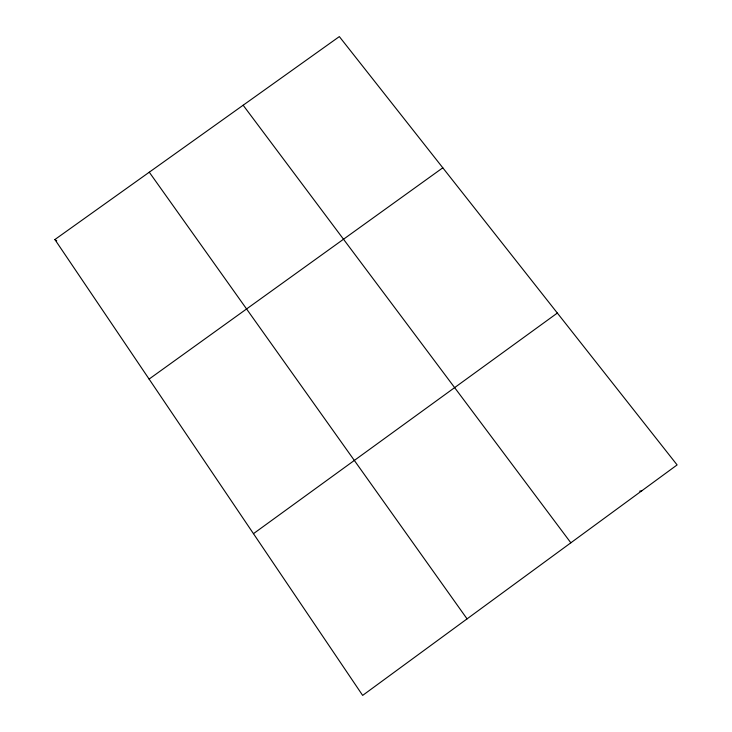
<?xml version="1.0" encoding="UTF-8"?>
<svg xmlns="http://www.w3.org/2000/svg" width="732" height="732" viewBox="0 0 732 732"><rect width="100%" height="100%" fill="white"/><g stroke="black" fill="none" stroke-linecap="round" stroke-linejoin="round"><path stroke-width="1.1" d="M253.464 533.665L557.345 313.049M149.099 379.085L442.805 167.802M54.891 239.538L339.337 36.6L677.109 464.921L362.651 695.4L54.891 239.538L56.712 240.846M639.686 491.172L641.763 490.824M243.152 105.225L570.841 542.805M149.273 172.194L467.062 618.879"/></g></svg>
